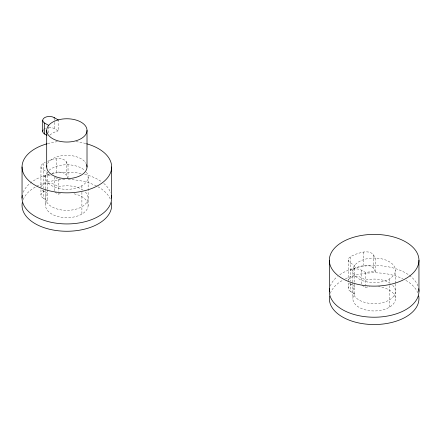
<?xml version="1.0" encoding="UTF-8"?>
<svg xmlns="http://www.w3.org/2000/svg" width="441" height="441" viewBox="0 0 441 441"><rect width="100%" height="100%" fill="white"/><g stroke="black" fill="none" stroke-linecap="round" stroke-linejoin="round"><path stroke-width="0.33" stroke-dasharray="2.21 1.65" d="M45.577 189.509L45.577 205.076M45.577 188.836L45.577 176.725M88.134 177.039L88.134 205.39M352.872 282.791L352.872 298.359M352.872 282.119L352.872 270.008M395.428 283.927L395.428 298.673M395.428 283.249L395.428 270.322A21.284 12.287 0 0 0 363.505 259.683A21.284 12.287 0 0 0 363.505 280.961A21.284 12.287 0 0 0 395.428 270.322M375.33 271.59L373.51 268.437A7.839 4.526 0 0 0 363.593 265.576A33.378 19.272 0 0 0 350.545 270.228A7.839 4.526 0 0 1 361.637 270.228L365.705 272.582A21.284 12.287 0 0 1 375.33 271.59L375.33 258.057L373.51 254.904A7.839 4.526 0 0 0 363.593 252.043A33.378 19.272 0 0 0 350.545 256.695L350.545 281.319M362.215 285.382L365.705 287.394A21.284 12.287 0 0 1 369.795 286.644M350.545 283.194L350.545 291.446L354.614 293.794A21.284 12.287 0 0 0 367.033 310.255A21.284 12.287 0 0 0 394.634 301.991A21.284 12.287 0 0 0 378.51 286.644M48.736 127.455A6.72 3.881 0 0 1 54.182 128.574L58.162 130.872L58.162 121.269M55.5 177.624L58.405 179.3A21.284 12.287 0 0 1 60.125 178.919M54.921 192.1L58.405 194.117A21.284 12.287 0 0 1 61.442 193.511M43.251 190.385L43.251 198.169L47.319 200.517A21.284 12.287 0 0 0 59.226 216.862A21.284 12.287 0 0 0 87.02 209.31A21.284 12.287 0 0 0 72.793 193.593M47.683 161.268A33.378 19.272 0 0 1 56.299 158.76A7.839 4.526 0 0 1 66.216 161.621L68.035 164.774L68.035 177.464M66.216 161.621L66.216 175.16L68.035 178.307M389.194 279.01L389.194 282.951M389.194 285.581L389.194 307.36M373.51 254.904L373.51 268.437M365.705 272.582L365.705 284.88M365.705 286.595L365.705 287.394M363.593 252.043L363.593 265.576M361.637 270.228L361.637 284.473M354.614 293.794L354.614 265.443L350.545 263.095A7.839 4.526 0 0 1 350.545 256.695M348.252 259.898L348.252 288.249M81.899 185.727L81.899 189.674M81.899 192.304L81.899 214.078M58.405 179.3L58.405 191.256M58.405 193.544L58.405 194.117M56.299 158.76L56.299 172.293A7.839 4.526 0 0 1 66.216 175.16M54.337 176.951L54.337 190.738M54.182 118.971L54.182 120.343M54.182 122.4L54.182 128.574M48.659 126.754L48.659 133.617M47.319 189.112L47.319 172.166L43.251 169.818A7.839 4.526 0 0 1 43.251 163.418A33.378 19.272 0 0 1 45.379 162.288M47.319 189.79L47.319 200.517M43.251 163.418L43.251 188.037M40.952 166.615L40.952 194.966M330.298 293.37A44.8 25.865 0 0 1 342.47 280.382M345.441 278.811A44.8 25.865 0 0 1 402.853 278.811M405.83 280.382A44.8 25.865 0 0 1 417.803 292.857M350.545 291.446A7.839 4.526 0 0 1 352.976 284.092M330.298 286.055A44.8 25.865 0 0 1 337.233 276.7M339.752 274.782A44.8 25.865 0 0 1 386.107 266.43A44.8 25.865 0 0 1 418.415 287.367M392.661 285.294A21.284 12.287 0 0 1 375.297 303.623A21.284 12.287 0 0 1 354.614 286.479L350.545 284.131A7.839 4.526 0 0 1 348.897 282.731M390.351 283.392A21.284 12.287 0 0 0 365.705 280.079L361.637 277.731A7.839 4.526 0 0 0 353.853 276.595A7.839 4.526 0 0 0 348.418 280.002M23.197 199.58A44.8 25.865 0 0 1 64.866 179.553M68.173 179.537A44.8 25.865 0 0 1 110.702 200.093M43.251 198.169A7.839 4.526 0 0 1 45.682 190.81M23.197 192.259A44.8 25.865 0 0 1 49.056 174.338M52.044 173.66A44.8 25.865 0 0 1 81.657 173.66M84.644 174.338A44.8 25.865 0 0 1 101.248 181.505M103.767 183.417A44.8 25.865 0 0 1 110.702 192.778M85.361 192.011A21.284 12.287 0 0 1 68.002 210.346A21.284 12.287 0 0 1 47.319 193.202L43.251 190.854A7.839 4.526 0 0 1 41.597 189.448M83.057 190.11A21.284 12.287 0 0 0 58.405 186.797L54.337 184.448A7.839 4.526 0 0 0 46.559 183.313A7.839 4.526 0 0 0 41.123 186.725M43.554 129.434A6.72 3.881 0 0 1 46.167 127.923M49.899 135.078A20.159 11.642 0 0 1 58.162 130.872M47.722 143.59A44.8 25.865 0 0 1 57.672 141.666M76.034 141.666A44.8 25.865 0 0 1 85.984 143.59M47.639 163.451A20.159 11.642 0 0 1 66.85 155.342A20.159 11.642 0 0 1 86.061 163.451M86.381 172.161A21.284 12.287 0 0 1 66.591 189.327A21.284 12.287 0 0 1 47.534 171.885M49.034 170.325A21.284 12.287 0 0 1 84.385 170.077M49.304 174.184A33.378 19.272 0 0 0 43.251 176.951A7.839 4.526 0 0 1 51.911 175.998M51.845 173.363A33.378 19.272 0 0 1 56.299 172.293"/><path stroke-width="0.66" d="M46.95 135.376L44.679 134.058L44.679 123.083A6.72 3.881 0 0 1 44.679 117.598A6.72 3.881 0 0 1 54.182 117.598L58.162 119.897L58.162 120.586M44.679 123.083L48.659 125.382M418.95 260.262A44.8 25.865 0 0 1 351.747 282.664A44.8 25.865 0 0 1 351.747 237.859A44.8 25.865 0 0 1 418.95 260.262L418.95 291.358M329.344 260.262L329.344 291.358M111.656 166.985L111.656 198.075M87.015 130.398A20.159 11.642 0 0 1 56.773 140.481A20.159 11.642 0 0 1 56.773 120.321A20.159 11.642 0 0 1 87.015 130.398L87.015 166.985M54.182 117.598L54.182 118.282M46.691 130.398L46.691 166.985M42.705 120.343L42.705 131.313M22.05 166.985L22.05 198.075M418.713 295.999A44.8 25.865 0 0 1 374.15 324.537A44.8 25.865 0 0 1 329.587 295.999M418.713 288.684A44.8 25.865 0 0 1 374.15 317.222A44.8 25.865 0 0 1 329.587 288.684M111.413 202.722A44.8 25.865 0 0 1 66.85 231.26A44.8 25.865 0 0 1 22.287 202.722M111.413 195.407A44.8 25.865 0 0 1 66.85 223.94A44.8 25.865 0 0 1 22.287 195.407M44.679 134.058A6.72 3.881 0 0 1 43.025 130.139M86.645 143.777A44.8 25.865 0 0 1 101.799 183.169A44.8 25.865 0 0 1 31.906 183.169A44.8 25.865 0 0 1 47.06 143.777M86.585 164.598A20.159 11.642 0 0 1 67.886 178.605A20.159 11.642 0 0 1 46.801 165.777"/></g></svg>
